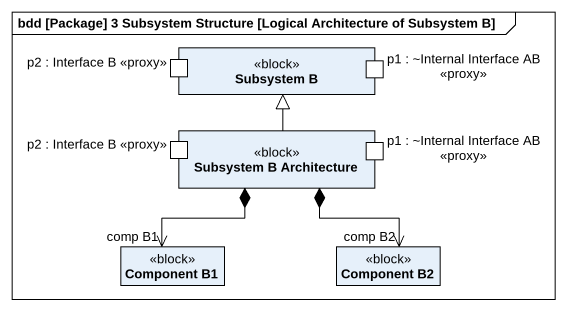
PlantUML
@startuml
mainframe bdd [Package] 3 Subsystem Structure [Logical Architecture of Subsystem B]
allowmixing
hide circle
hide empty members
rectangle "Subsystem B" as Subsystem_B <<block>> {
  port "p2 : Interface B <<proxy>>" as p2_Interface_B_proxy
  port "p1 : ~Internal Interface AB <<proxy>>" as p1_Internal_Interface_AB
}
rectangle "Subsystem B Architecture" as Subsystem_B_Architecture <<block>> {
  port "p2 : Interface B <<proxy>>" as p2_Interface_B_proxy_2
  port "p1 : ~Internal Interface AB <<proxy>>" as p1_Internal_Interface_AB_2
}
class "Component B1" as Component_B1 <<block>>
class "Component B2" as Component_B2 <<block>>
Subsystem_B_Architecture -up-|> Subsystem_B
Subsystem_B_Architecture *--> "comp B1" Component_B1
Subsystem_B_Architecture *--> "comp B2" Component_B2
@enduml
